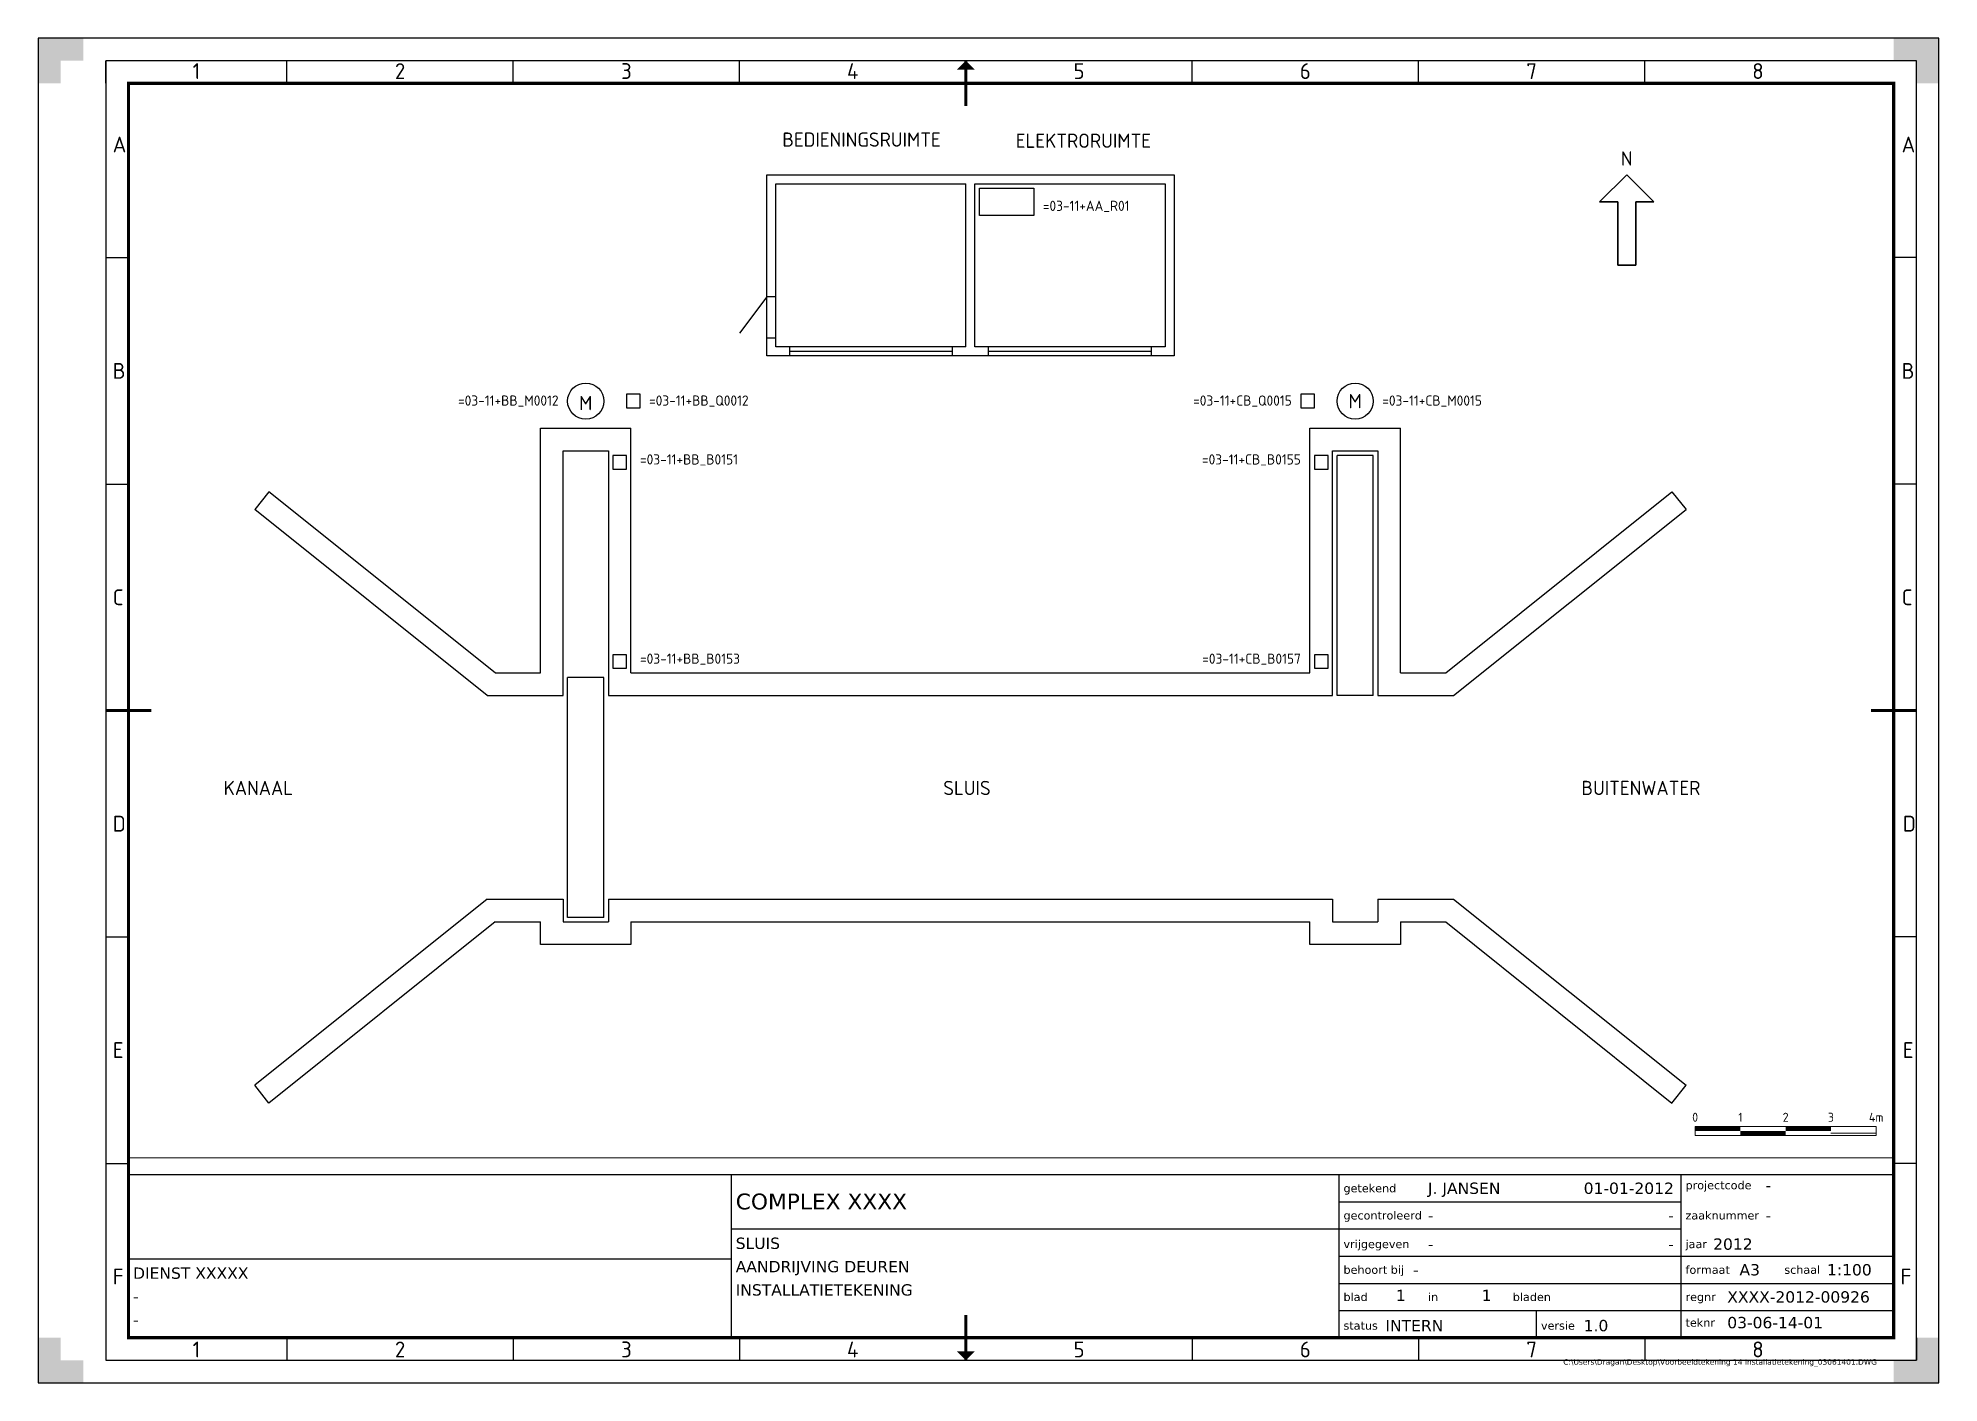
# Paper-space layout '03-06-14-01' of a CAD drawing. Header units: metres, sheet in millimetres. Extents: x 0 to 420, y 0 to 297.
# The model-space entities are those that its viewports show. They can reach past a viewport. Long polylines and large blocks are cut down to what shows.
import ezdxf
from ezdxf.enums import TextEntityAlignment as Align

# ---------------------------------------------------------------- set-up
doc = ezdxf.new("R2010")
doc.units = ezdxf.units.M
for name, color, linetype, lineweight in [('N-CO-KL-ET_COMPONENT-T25', 7, 'Continuous', 25), ('X-XX-AL-TEKENBLAD-S', 7, 'Continuous', 25), ('X-XX-AL-TEKENBLAD-T18', 7, 'Continuous', 18), ('X-XX-AL-TEKENBLAD-T25', 7, 'Continuous', 25), ('X-XX-AL-TEKENBLAD_KADER-G', 7, 'Continuous', 25), ('X-XX-AL-TEKENBLAD_KADER_AFSNIJMARKERING-G', 7, 'Continuous', 25), ('X-XX-AL-TEKENBLAD_KADER_CENTERMARKERING-G', 7, 'Continuous', 25), ('X-XX-AL-TEKENBLAD_KADER_ROOSTERVERDELING-G', 7, 'Continuous', 25), ('X-XX-AL-TEKENBLAD_KADER_ROOSTERVERDELING-T35', 7, 'Continuous', 35), ('X-XX-AL-TEKENBLAD_KADER_VOUWMERK-G', 7, 'Continuous', 18), ('X-XX-AL-TEKENBLAD_SCHAALBALK-S', 7, 'Continuous', 18), ('X-XX-AL-TEKENBLAD_TITELBLOK-G', 7, 'Continuous', 25), ('X-XX-AL-TEKENBLAD_VIEWPORT-G', 7, 'Continuous', 18)]:
    doc.layers.add(name, color=color, linetype=linetype, lineweight=lineweight)
for name, color, linetype, lineweight, plot in [('N-CO-KL-ET_SCHEMA-G', 50, 'Continuous', 35, False), ('N-CO-KL-ET_SCHEMA-T35', 50, 'Continuous', 35, False), ('N-CO-KL-ET_SCHEMA_COMPONENT-G', 10, 'Continuous', 25, False), ('N-CO-KL-ET_SCHEMA_COMPONENT-T35', 50, 'Continuous', 35, False)]:
    doc.layers.add(name, color=color, linetype=linetype, lineweight=lineweight, plot=plot)
doc.styles.add('NLCS-ISO', font='NLCS-ISO.ttf')
doc.styles.add('VERDANA', font='verdana.ttf')

# ---------------------------------------------------------------- blocks, each defined once
blk = doc.blocks.new('SAL-TEKENBLAD-A3-SO')
at = {"layer": 'X-XX-AL-TEKENBLAD_KADER_AFSNIJMARKERING-G'}
for points in [[(10, 297), (0, 297), (0, 287), (5, 287), (5, 292), (10, 292)], [(420, 287), (420, 297), (410, 297), (410, 292), (415, 292), (415, 287)], [(0, 10), (0, 0), (10, 0), (10, 5), (5, 5), (5, 10)], [(410, 0), (420, 0), (420, 10), (415, 10), (415, 5), (410, 5)]]:
    blk.add_hatch(color=256, dxfattribs=at).paths.add_polyline_path(points)
at = {"layer": 'X-XX-AL-TEKENBLAD_KADER_VOUWMERK-G'}
for points in [[(203, 290), (205, 292), (207, 290)], [(203, 7), (205, 5), (207, 7)]]:
    blk.add_hatch(color=256, dxfattribs=at).paths.add_polyline_path(points)
at = {"layer": 'X-XX-AL-TEKENBLAD_KADER-G'}
for p, q in [((420, 297), (0, 297)), ((0, 297), (0, 0)), ((420, 0), (420, 297)), ((0, 0), (420, 0))]:
    blk.add_line(p, q, dxfattribs=at)
at = {"layer": 'X-XX-AL-TEKENBLAD_KADER-G', "const_width": 0.7}
blk.add_lwpolyline([(20, 10), (410, 10), (410, 287), (20, 287)], close=True, dxfattribs=at)
at = {"layer": 'X-XX-AL-TEKENBLAD_KADER_CENTERMARKERING-G', "const_width": 0.7, "flags": 128}
for points in [[(205, 292), (205, 282)], [(15, 148.5), (25, 148.5)], [(415, 148.5), (405, 148.5)], [(205, 5), (205, 15)]]:
    blk.add_lwpolyline(points, dxfattribs=at)
at = {"layer": 'X-XX-AL-TEKENBLAD_KADER_ROOSTERVERDELING-G'}
for p, q in [((415, 292), (15, 292)), ((15, 287), (15, 292)), ((15, 292), (15, 5)), ((55, 287), (55, 292)), ((105, 287), (105, 292)), ((155, 287), (155, 292)), ((255, 287), (255, 292)), ((305, 287), (305, 292)), ((355, 287), (355, 292)), ((415, 287), (415, 292)), ((415, 5), (415, 292)), ((15, 248.5), (20, 248.5)), ((415, 248.5), (410, 248.5)), ((15, 198.5), (20, 198.5)), ((415, 198.5), (410, 198.5)), ((15, 98.5), (20, 98.5)), ((415, 98.5), (410, 98.5)), ((15, 48.5), (20, 48.5)), ((415, 48.5), (410, 48.5)), ((15, 10), (15, 5)), ((55, 10), (55, 5)), ((105, 10), (105, 5)), ((155, 10), (155, 5)), ((255, 10), (255, 5)), ((305, 10), (305, 5)), ((355, 10), (355, 5)), ((415, 10), (415, 5)), ((15, 5), (415, 5))]:
    blk.add_line(p, q, dxfattribs=at)
at = {"layer": 'X-XX-AL-TEKENBLAD_KADER_ROOSTERVERDELING-T35', "lineweight": 35, "style": 'NLCS-ISO'}
for s, p in [('1', (35, 286.9)), ('2', (80, 286.9)), ('3', (130, 286.9)), ('4', (180, 286.9)), ('5', (230, 286.9)), ('6', (280, 286.9)), ('7', (330, 286.9)), ('8', (380, 286.9)), ('1', (35, 4.6)), ('2', (80, 4.6)), ('3', (130, 4.6)), ('4', (180, 4.6)), ('5', (230, 4.6)), ('6', (280, 4.6)), ('7', (330, 4.6)), ('8', (380, 4.6))]:
    blk.add_text(s, height=3.5, dxfattribs=at).set_placement(p, align=Align.BOTTOM_CENTER)
for s, p in [('A', (16.5, 273.5)), ('A', (411.75, 273.5)), ('B', (16.5, 223.5)), ('B', (411.75, 223.5)), ('C', (16.5, 173.5)), ('C', (411.75, 173.5)), ('D', (16.5, 123.5)), ('D', (412, 123.5)), ('E', (16.5, 73.5)), ('E', (412, 73.5)), ('F', (16.5, 23.5)), ('F', (411.5, 23.5))]:
    blk.add_text(s, height=3.5, dxfattribs=at).set_placement(p, align=Align.MIDDLE_LEFT)
blk = doc.blocks.new('SAL-SCHAALBALK_M100')
at = {"const_width": 1}
for points in [[(0, 1.5), (10, 1.5)], [(10, 0.5), (20, 0.5)], [(20, 1.5), (30, 1.5)]]:
    blk.add_lwpolyline(points, dxfattribs=at)
blk.add_lwpolyline([(0, 0), (40, 0), (40, 2), (0, 2)], close=True)
blk.add_lwpolyline([(30, 0.5), (40, 0.5), (40, 0)])
at = {"style": 'NLCS-ISO'}
for s, p in [('0', (0, 3)), ('1', (10, 3)), ('2', (20, 3)), ('3', (30, 3)), ('4m', (40, 3))]:
    blk.add_text(s, height=2, dxfattribs=at).set_placement(p, align=Align.CENTER)
blk = doc.blocks.new('SAL-TITELBLOK_RWS_LANG')
at = {"layer": 'X-XX-AL-TEKENBLAD_TITELBLOK-G'}
for p, q in [((-256.85, 36), (-256.85, 0)), ((-122.57, 36), (-122.57, 0)), ((-47, 36), (-47, 0)), ((-122.57, 30), (-47, 30)), ((-256.85, 24), (-122.57, 24)), ((-122.57, 24), (-47, 24)), ((-390, 17.4), (-256.85, 17.4)), ((-122.57, 18), (0, 18)), ((-122.57, 12), (0, 12)), ((-122.57, 6), (0, 6)), ((-78.94, 0), (-78.94, 6))]:
    blk.add_line(p, q, dxfattribs=at)
at = {"layer": 'X-XX-AL-TEKENBLAD_TITELBLOK-G', "const_width": 0.3}
blk.add_lwpolyline([(0, 0), (0, 36), (-390, 36), (-390, 0)], close=True, dxfattribs=at)
at = {"layer": 'X-XX-AL-TEKENBLAD-T18', "style": 'VERDANA'}
for s, p in [('getekend', (-121.57, 33)), ('projectcode', (-46, 33.67)), ('gecontroleerd', (-121.57, 27)), ('zaaknummer', (-46, 27)), ('vrijgegeven', (-121.57, 20.67)), ('jaar', (-46, 20.67)), ('behoort bij', (-121.57, 15)), ('formaat', (-46, 15)), ('schaal', (-24.17, 15)), ('blad                 in                     bladen', (-121.57, 9)), ('regnr', (-46, 9)), ('teknr', (-46, 3.33)), ('status', (-121.57, 2.67)), ('versie', (-77.94, 2.67))]:
    blk.add_text(s, height=1.8, dxfattribs=at).set_placement(p, align=Align.MIDDLE_LEFT)
at = {"layer": 'X-XX-AL-TEKENBLAD-T25', "insert": (-3.71, -4.76), "char_height": 1.2, "attachment_point": 3, "style": 'VERDANA'}
blk.add_mtext('C:\\\\Users\\\\Dragan\\\\Desktop\\\\Voorbeeldtekening 14 Installatietekening_03061401.DWG', dxfattribs=at)
at = {"layer": 'X-XX-AL-TEKENBLAD-T25', "style": 'VERDANA', "flags": 3}
for tag, p in [('NL_META_DOCUMENTSOORT', (-44, 43.39)), ('NL_META_EIGENAAR', (-44, 38.55))]:
    blk.add_attdef(tag, p, '', height=2.5, dxfattribs=at)
at = {"layer": 'X-XX-AL-TEKENBLAD-T25', "style": 'VERDANA'}
for tag, p in [('NL_META_OPSTELLER', (-102.91, 33)), ('NL_META_PROJECTCODE', (-28.34, 33.67)), ('NL_META_CONTROLER', (-102.91, 27)), ('NL_META_ZAAKNUMMER', (-28.32, 27)), ('NL_META_AUTORISATOR', (-102.91, 20.67)), ('NL_META_JAAR', (-39.9, 20.67)), ('NL_META_RELATIE', (-106.2, 15)), ('NL_META_FORMAAT', (-34.08, 15)), ('NL_META_SCHAAL', (-14.74, 15)), ('NL_META_DOCUMENTNR', (-36.78, 9)), ('NL_META_ID_NUMMER', (-36.78, 3.33)), ('NL_META_DOCUMENTSTATUS', (-112.3, 2.67)), ('NL_META_REVISIE', (-68.51, 2.67))]:
    blk.add_attdef(tag, text='', height=2.5, dxfattribs=at).set_placement(p, align=Align.MIDDLE_LEFT)
for tag, p in [('NL_META_TEKEN_DATUM', (-48.57, 33)), ('NL_META_CONTROLE_DATUM', (-48.57, 27)), ('NL_META_VRIJGAVE_DATUM', (-48.57, 20.67))]:
    blk.add_attdef(tag, text='', height=2.5, dxfattribs=at).set_placement(p, align=Align.MIDDLE_RIGHT)
for tag, p, height in [('NL_META_PROJECTOMSCHRIJVING', (-255.85, 28.33), 3.5), ('NL_META_TEKENINGOMSCHRIJVING_01', (-255.85, 19.6), 2.5), ('NL_META_TEKENINGOMSCHRIJVING_02', (-255.85, 14.45), 2.5), ('NL_META_DIENST1', (-389, 13), 2.5), ('NL_META_DIENST2', (-389, 7.85), 2.5), ('NL_META_TEKENINGOMSCHRIJVING_03', (-255.85, 9.3), 2.5), ('NL_META_DIENST3', (-389, 2.7), 2.5), ('NL_META_TEKENINGOMSCHRIJVING_04', (-255.85, 4.15), 2.5)]:
    blk.add_attdef(tag, p, '', height=height, dxfattribs=at)
for tag, p in [('NL_META_BLADNUMMER', (-108.91, 9.33)), ('NL_META_AANTAL_BLADEN', (-89.95, 9.33))]:
    blk.add_attdef(tag, text='', height=2.5, dxfattribs=at).set_placement(p, align=Align.MIDDLE_CENTER)

msp = doc.modelspace()

# ---------------------------------------------------------------- linework, layer by layer
at = {"layer": 'N-CO-KL-ET_SCHEMA-G'}
for p, q in [((34.527, 23.952), (33.927, 23.352)), ((34.527, 23.952), (35.127, 23.352)), ((33.927, 23.352), (34.327, 23.352)), ((34.327, 23.352), (34.327, 21.952)), ((34.727, 21.952), (34.727, 23.352)), ((34.727, 23.352), (35.127, 23.352)), ((34.327, 21.952), (34.727, 21.952))]:
    msp.add_line(p, q, dxfattribs=at)
at = {"layer": 'N-CO-KL-ET_SCHEMA_COMPONENT-G'}
for p, q in [((15.527, 19.952), (15.527, 23.952)), ((15.527, 23.952), (24.527, 23.952)), ((24.527, 23.952), (24.527, 19.952)), ((15.727, 23.752), (19.927, 23.752)), ((15.727, 20.152), (15.727, 23.752)), ((19.927, 20.152), (19.927, 23.752)), ((20.127, 20.152), (20.127, 23.752)), ((20.127, 23.752), (24.327, 23.752)), ((20.227, 23.652), (21.427, 23.652)), ((20.227, 23.052), (20.227, 23.652)), ((21.427, 23.652), (21.427, 23.052)), ((24.327, 23.752), (24.327, 20.152)), ((21.427, 23.052), (20.227, 23.052)), ((15.527, 21.252), (14.927, 20.452)), ((15.727, 21.252), (15.527, 21.252)), ((15.527, 20.352), (15.727, 20.352)), ((24.527, 19.952), (15.527, 19.952)), ((19.927, 20.152), (15.727, 20.152)), ((16.027, 20.152), (16.027, 19.952)), ((16.027, 20.052), (19.627, 20.052)), ((19.627, 19.952), (19.627, 20.152)), ((24.327, 20.152), (20.127, 20.152)), ((20.427, 19.952), (20.427, 20.152)), ((20.427, 20.052), (24.027, 20.052)), ((24.027, 19.952), (24.027, 20.152)), ((12.727, 19.102), (12.427, 19.102)), ((12.427, 19.102), (12.427, 18.802)), ((12.727, 18.802), (12.727, 19.102)), ((27.627, 19.102), (27.327, 19.102)), ((27.327, 19.102), (27.327, 18.802)), ((27.627, 18.802), (27.627, 19.102)), ((12.427, 18.802), (12.727, 18.802)), ((27.327, 18.802), (27.627, 18.802)), ((10.527, 18.352), (12.527, 18.352)), ((10.527, 12.952), (10.527, 18.352)), ((12.527, 12.952), (12.527, 18.352)), ((27.527, 12.952), (27.527, 18.352)), ((27.527, 18.352), (29.527, 18.352)), ((29.527, 12.952), (29.527, 18.352)), ((11.027, 17.852), (12.027, 17.852)), ((11.027, 12.452), (11.027, 17.852)), ((12.027, 17.852), (12.027, 12.452)), ((12.127, 17.752), (12.127, 17.452)), ((12.427, 17.752), (12.127, 17.752)), ((12.427, 17.452), (12.427, 17.752)), ((27.927, 17.752), (27.627, 17.752)), ((27.627, 17.752), (27.627, 17.452)), ((27.927, 17.452), (27.927, 17.752)), ((28.027, 12.452), (28.027, 17.852)), ((28.027, 17.852), (29.027, 17.852)), ((28.127, 12.452), (28.127, 17.752)), ((28.927, 17.752), (28.127, 17.752)), ((28.927, 12.452), (28.927, 17.752)), ((29.027, 17.852), (29.027, 12.452)), ((12.127, 17.452), (12.427, 17.452)), ((27.627, 17.452), (27.927, 17.452)), ((4.527, 16.952), (4.215, 16.562)), ((9.527, 12.952), (4.527, 16.952)), ((30.527, 12.952), (35.527, 16.952)), ((35.527, 16.952), (35.839, 16.562)), ((9.352, 12.452), (4.215, 16.562)), ((30.702, 12.452), (35.839, 16.562)), ((12.427, 13.352), (12.127, 13.352)), ((12.127, 13.352), (12.127, 13.052)), ((12.127, 13.052), (12.427, 13.052)), ((12.427, 13.052), (12.427, 13.352)), ((27.627, 13.352), (27.627, 13.052)), ((27.927, 13.352), (27.627, 13.352)), ((27.627, 13.052), (27.927, 13.052)), ((27.927, 13.052), (27.927, 13.352)), ((9.527, 12.952), (10.527, 12.952)), ((11.927, 12.852), (11.127, 12.852)), ((11.127, 7.552), (11.127, 12.852)), ((11.927, 7.552), (11.927, 12.852)), ((12.527, 12.952), (27.527, 12.952)), ((29.527, 12.952), (30.527, 12.952)), ((9.352, 12.452), (11.027, 12.452)), ((12.027, 12.452), (28.027, 12.452)), ((28.927, 12.452), (28.127, 12.452)), ((29.027, 12.452), (30.702, 12.452)), ((9.352, 7.952), (4.215, 3.843)), ((9.352, 7.952), (11.027, 7.952)), ((11.027, 7.952), (11.027, 7.452)), ((12.027, 7.952), (28.027, 7.952)), ((12.027, 7.952), (12.027, 7.452)), ((28.027, 7.952), (28.027, 7.452)), ((29.027, 7.952), (30.702, 7.952)), ((29.027, 7.952), (29.027, 7.452)), ((30.702, 7.952), (35.839, 3.843)), ((9.527, 7.452), (4.527, 3.452)), ((9.527, 7.452), (10.527, 7.452)), ((10.527, 6.952), (10.527, 7.452)), ((11.027, 7.452), (12.027, 7.452)), ((11.927, 7.552), (11.127, 7.552)), ((12.527, 7.452), (27.527, 7.452)), ((12.527, 7.452), (12.527, 6.952)), ((27.527, 6.952), (27.527, 7.452)), ((28.027, 7.452), (29.027, 7.452)), ((28.027, 7.452), (29.027, 7.452)), ((29.527, 7.452), (30.527, 7.452)), ((29.527, 7.452), (29.527, 6.952)), ((30.527, 7.452), (35.527, 3.452)), ((12.527, 6.952), (10.527, 6.952)), ((29.527, 6.952), (27.527, 6.952)), ((4.527, 3.452), (4.215, 3.843)), ((35.527, 3.452), (35.839, 3.843))]:
    msp.add_line(p, q, dxfattribs=at)
for centre in [(11.527, 18.952), (28.527, 18.952)]:
    msp.add_circle(centre, 0.4, dxfattribs=at)

# ---------------------------------------------------------------- texts
at = {"layer": 'N-CO-KL-ET_COMPONENT-T25', "style": 'NLCS-ISO'}
for s, p in [('=03-11+AA_R01', (21.627, 23.152)), ('=03-11+BB_Q0012', (12.927, 18.852)), ('=03-11+CB_M0015', (29.127, 18.852)), ('=03-11+BB_B0151', (12.727, 17.552)), ('=03-11+BB_B0153', (12.727, 13.152))]:
    msp.add_text(s, height=0.225, dxfattribs=at).set_placement(p)
for s, p in [('=03-11+BB_M0012', (10.927, 18.852)), ('=03-11+CB_Q0015', (27.127, 18.852)), ('=03-11+CB_B0155', (27.327, 17.552)), ('=03-11+CB_B0157', (27.327, 13.152))]:
    msp.add_text(s, height=0.225, dxfattribs=at).set_placement(p, align=Align.RIGHT)
at = {"layer": 'N-CO-KL-ET_SCHEMA-T35', "style": 'NLCS-ISO'}
for s, p in [('BEDIENINGSRUIMTE', (17.621, 24.57)), ('ELEKTRORUIMTE', (22.523, 24.545)), ('N', (34.527, 24.152))]:
    msp.add_text(s, height=0.315, dxfattribs=at).set_placement(p, align=Align.CENTER)
for s, p in [('KANAAL', (3.527, 10.252)), ('SLUIS', (19.427, 10.252)), ('BUITENWATER', (33.527, 10.252))]:
    msp.add_text(s, height=0.315, dxfattribs=at).set_placement(p)
at = {"layer": 'N-CO-KL-ET_SCHEMA_COMPONENT-T35', "style": 'NLCS-ISO'}
msp.add_text('M', height=0.315, dxfattribs=at).set_placement((11.527, 18.752), align=Align.CENTER)
msp.add_text('M', height=0.315, dxfattribs=at).set_placement((28.527, 18.952), align=Align.MIDDLE)

psp = doc.layouts.new('03-06-14-01')

# ---------------------------------------------------------------- linework, layer by layer
at = {"layer": 'X-XX-AL-TEKENBLAD_VIEWPORT-G'}
psp.add_lwpolyline([(20, 49.75), (20, 287), (410, 287), (410, 49.75), (20, 49.75)], close=True, dxfattribs=at)

# ---------------------------------------------------------------- block references
at = {"layer": 'N-CO-KL-ET_SCHEMA_COMPONENT-T35'}
ref = psp.add_blockref('SAL-TITELBLOK_RWS_LANG', (410, 10), dxfattribs=at)
ref.add_attrib('NL_META_DOCUMENTNR', 'XXXX-2012-00926', dxfattribs={"layer": 'X-XX-AL-TEKENBLAD-T25', "height": 2.5, "style": 'VERDANA'}).set_placement((373.22, 19), align=Align.MIDDLE_LEFT)
ref.add_attrib('NL_META_ID_NUMMER', '03-06-14-01', dxfattribs={"layer": 'X-XX-AL-TEKENBLAD-T25', "height": 2.5, "style": 'VERDANA'}).set_placement((373.22, 13.33), align=Align.MIDDLE_LEFT)
ref.add_attrib('NL_META_PROJECTOMSCHRIJVING', 'COMPLEX XXXX', (154.15, 38.33), dxfattribs={"layer": 'X-XX-AL-TEKENBLAD-T25', "height": 3.5, "style": 'VERDANA'})
ref.add_attrib('NL_META_TEKENINGOMSCHRIJVING_01', 'SLUIS', (154.15, 29.6), dxfattribs={"layer": 'X-XX-AL-TEKENBLAD-T25', "height": 2.5, "style": 'VERDANA'})
ref.add_attrib('NL_META_TEKENINGOMSCHRIJVING_02', 'AANDRIJVING DEUREN', (154.15, 24.45), dxfattribs={"layer": 'X-XX-AL-TEKENBLAD-T25', "height": 2.5, "style": 'VERDANA'})
ref.add_attrib('NL_META_TEKENINGOMSCHRIJVING_03', 'INSTALLATIETEKENING', (154.15, 19.3), dxfattribs={"layer": 'X-XX-AL-TEKENBLAD-T25', "height": 2.5, "style": 'VERDANA'})
ref.add_attrib('NL_META_DIENST1', 'DIENST XXXXX', (21, 23), dxfattribs={"layer": 'X-XX-AL-TEKENBLAD-T25', "height": 2.5, "style": 'VERDANA'})
ref.add_attrib('NL_META_DIENST2', '-', (21, 17.85), dxfattribs={"layer": 'X-XX-AL-TEKENBLAD-T25', "height": 2.5, "style": 'VERDANA'})
ref.add_attrib('NL_META_DIENST3', '-', (21, 12.7), dxfattribs={"layer": 'X-XX-AL-TEKENBLAD-T25', "height": 2.5, "style": 'VERDANA'})
ref.add_attrib('NL_META_PROJECTCODE', '-', dxfattribs={"layer": 'X-XX-AL-TEKENBLAD-T25', "height": 2.5, "style": 'VERDANA'}).set_placement((381.66, 43.67), align=Align.MIDDLE_LEFT)
ref.add_attrib('NL_META_ZAAKNUMMER', '-', dxfattribs={"layer": 'X-XX-AL-TEKENBLAD-T25', "height": 2.5, "style": 'VERDANA'}).set_placement((381.68, 37), align=Align.MIDDLE_LEFT)
ref.add_attrib('NL_META_JAAR', '2012', dxfattribs={"layer": 'X-XX-AL-TEKENBLAD-T25', "height": 2.5, "style": 'VERDANA'}).set_placement((370.1, 30.67), align=Align.MIDDLE_LEFT)
ref.add_attrib('NL_META_RELATIE', '-', dxfattribs={"layer": 'X-XX-AL-TEKENBLAD-T25', "height": 2.5, "style": 'VERDANA'}).set_placement((303.8, 25), align=Align.MIDDLE_LEFT)
ref.add_attrib('NL_META_DOCUMENTSTATUS', 'INTERN', dxfattribs={"layer": 'X-XX-AL-TEKENBLAD-T25', "height": 2.5, "style": 'VERDANA'}).set_placement((297.7, 12.67), align=Align.MIDDLE_LEFT)
ref.add_attrib('NL_META_REVISIE', '1.0', dxfattribs={"layer": 'X-XX-AL-TEKENBLAD-T25', "height": 2.5, "style": 'VERDANA'}).set_placement((341.49, 12.67), align=Align.MIDDLE_LEFT)
ref.add_attrib('NL_META_BLADNUMMER', '1', dxfattribs={"layer": 'X-XX-AL-TEKENBLAD-T25', "height": 2.5, "style": 'VERDANA'}).set_placement((301.09, 19.33), align=Align.MIDDLE_CENTER)
ref.add_attrib('NL_META_AANTAL_BLADEN', '1', dxfattribs={"layer": 'X-XX-AL-TEKENBLAD-T25', "height": 2.5, "style": 'VERDANA'}).set_placement((320.05, 19.33), align=Align.MIDDLE_CENTER)
ref.add_attrib('NL_META_FORMAAT', 'A3', dxfattribs={"layer": 'X-XX-AL-TEKENBLAD-T25', "height": 2.5, "style": 'VERDANA'}).set_placement((375.92, 25), align=Align.MIDDLE_LEFT)
ref.add_attrib('NL_META_SCHAAL', '1:100', dxfattribs={"layer": 'X-XX-AL-TEKENBLAD-T25', "height": 2.5, "style": 'VERDANA'}).set_placement((395.26, 25), align=Align.MIDDLE_LEFT)
ref.add_attrib('NL_META_OPSTELLER', 'J. JANSEN', dxfattribs={"layer": 'X-XX-AL-TEKENBLAD-T25', "height": 2.5, "style": 'VERDANA'}).set_placement((307.09, 43), align=Align.MIDDLE_LEFT)
ref.add_attrib('NL_META_TEKEN_DATUM', '01-01-2012', dxfattribs={"layer": 'X-XX-AL-TEKENBLAD-T25', "height": 2.5, "style": 'VERDANA'}).set_placement((361.43, 43), align=Align.MIDDLE_RIGHT)
ref.add_attrib('NL_META_CONTROLER', '-', dxfattribs={"layer": 'X-XX-AL-TEKENBLAD-T25', "height": 2.5, "style": 'VERDANA'}).set_placement((307.09, 37), align=Align.MIDDLE_LEFT)
ref.add_attrib('NL_META_CONTROLE_DATUM', '-', dxfattribs={"layer": 'X-XX-AL-TEKENBLAD-T25', "height": 2.5, "style": 'VERDANA'}).set_placement((361.43, 37), align=Align.MIDDLE_RIGHT)
ref.add_attrib('NL_META_AUTORISATOR', '-', dxfattribs={"layer": 'X-XX-AL-TEKENBLAD-T25', "height": 2.5, "style": 'VERDANA'}).set_placement((307.09, 30.67), align=Align.MIDDLE_LEFT)
ref.add_attrib('NL_META_VRIJGAVE_DATUM', '-', dxfattribs={"layer": 'X-XX-AL-TEKENBLAD-T25', "height": 2.5, "style": 'VERDANA'}).set_placement((361.43, 30.67), align=Align.MIDDLE_RIGHT)
at = {"layer": 'X-XX-AL-TEKENBLAD-S'}
psp.add_blockref('SAL-TEKENBLAD-A3-SO', (0, 0), dxfattribs=at)
at = {"layer": 'X-XX-AL-TEKENBLAD_SCHAALBALK-S'}
psp.add_blockref('SAL-SCHAALBALK_M100', (366.13, 54.67), dxfattribs=at)

# ---------------------------------------------------------------- viewports
at = {"layer": 'X-XX-AL-TEKENBLAD_VIEWPORT-G'}
vp = psp.add_viewport(center=(215, 168.38), size=(390, 237.2483), view_center_point=(20.926, 14.108), view_height=23.72483, dxfattribs=at)
vp.dxf.flags = 0x10000  # cut along an outline
vp.dxf.clipping_boundary_handle = psp.add_lwpolyline([(20, 49.75), (20, 287), (410, 287), (410, 49.75), (20, 49.75)], format="xyb", close=True, dxfattribs={"invisible": 1}).dxf.handle

doc.saveas('drawing.dxf')
